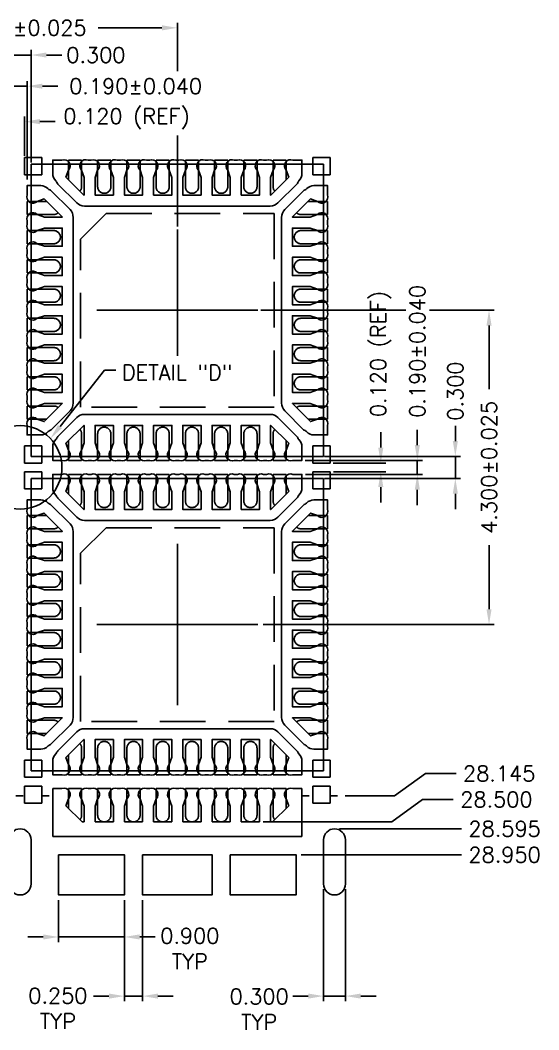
# Model space of a CAD drawing. Extents: x 720.3 to 735, y -12.4 to 10.2.
# Drawn here: x 727.9 to 734.99, y -4.09 to 9.73 of the extents above; entities that cross this region are included whole.
import ezdxf

# ---------------------------------------------------------------- set-up
doc = ezdxf.new("R2010")
doc.units = 0
doc.header["$LTSCALE"] = 5
doc.header["$MEASUREMENT"] = 0
doc.linetypes.add('CENTER', pattern=[2, 1.25, -0.25, 0.25, -0.25])
doc.linetypes.add('HIDDEN', pattern=[0.375, 0.25, -0.125])
for name, color, linetype in [('1', 7, 'CONTINUOUS'), ('1D', 4, 'CONTINUOUS'), ('2D', 4, 'CONTINUOUS')]:
    doc.layers.add(name, color=color, linetype=linetype)
doc.styles.add('SIMPLEX', font='SIMPLEX')
doc.styles.get("Standard").update_dxf_attribs({"font": 'romans.shx', "bigfont": 'bigfont.shx'})

msp = doc.modelspace()

# ---------------------------------------------------------------- linework, layer by layer
at = {"layer": '1'}
for p, q in [((727.959, 7.614), (727.959, 7.849)), ((728.194, 7.849), (727.959, 7.849)), ((728.194, 7.614), (728.194, 7.849)), ((728.559, 7.795), (728.559, 7.676)), ((728.739, 7.676), (728.739, 7.795)), ((728.959, 7.676), (728.959, 7.795)), ((729.139, 7.795), (729.139, 7.676)), ((729.359, 7.676), (729.359, 7.795)), ((729.539, 7.795), (729.539, 7.676)), ((729.759, 7.676), (729.759, 7.795)), ((729.939, 7.795), (729.939, 7.676)), ((730.159, 7.676), (730.159, 7.795)), ((730.339, 7.795), (730.339, 7.676)), ((730.559, 7.676), (730.559, 7.795)), ((730.739, 7.795), (730.739, 7.676)), ((730.959, 7.676), (730.959, 7.795)), ((731.139, 7.795), (731.139, 7.676)), ((731.359, 7.676), (731.359, 7.795)), ((731.539, 7.795), (731.539, 7.676)), ((731.904, 7.849), (732.139, 7.849)), ((731.904, 7.614), (731.904, 7.849)), ((732.139, 7.614), (732.139, 7.849)), ((728.194, 7.614), (727.959, 7.614)), ((731.904, 7.614), (732.139, 7.614)), ((728.014, 7.249), (728.133, 7.249)), ((732.085, 7.249), (731.965, 7.249)), ((728.133, 7.069), (728.014, 7.069)), ((731.965, 7.069), (732.085, 7.069)), ((728.014, 6.849), (728.133, 6.849)), ((731.965, 6.849), (732.085, 6.849)), ((728.133, 6.669), (728.014, 6.669)), ((732.085, 6.669), (731.965, 6.669)), ((728.014, 6.449), (728.133, 6.449)), ((731.965, 6.449), (732.085, 6.449)), ((728.133, 6.269), (728.014, 6.269)), ((732.085, 6.269), (731.965, 6.269)), ((728.014, 6.049), (728.133, 6.049)), ((731.965, 6.049), (732.085, 6.049)), ((728.133, 5.869), (728.014, 5.869)), ((732.085, 5.869), (731.965, 5.869)), ((728.014, 5.649), (728.133, 5.649)), ((731.965, 5.649), (732.085, 5.649)), ((728.133, 5.469), (728.014, 5.469)), ((732.085, 5.469), (731.965, 5.469)), ((728.014, 5.249), (728.133, 5.249)), ((731.965, 5.249), (732.085, 5.249)), ((728.133, 5.069), (728.014, 5.069)), ((732.085, 5.069), (731.965, 5.069)), ((728.014, 4.849), (728.133, 4.849)), ((731.965, 4.849), (732.085, 4.849)), ((728.133, 4.669), (728.014, 4.669)), ((732.085, 4.669), (731.965, 4.669)), ((728.133, 4.449), (728.014, 4.449)), ((731.965, 4.449), (732.085, 4.449)), ((728.014, 4.269), (728.133, 4.269)), ((732.085, 4.269), (731.965, 4.269)), ((727.959, 3.904), (727.959, 3.669)), ((728.194, 3.904), (727.959, 3.904)), ((728.194, 3.904), (728.194, 3.669)), ((731.904, 3.904), (732.139, 3.904)), ((731.904, 3.904), (731.904, 3.669)), ((732.139, 3.904), (732.139, 3.669)), ((728.559, 3.724), (728.559, 3.843)), ((728.739, 3.843), (728.739, 3.724)), ((728.959, 3.724), (728.959, 3.843)), ((729.139, 3.843), (729.139, 3.724)), ((729.359, 3.724), (729.359, 3.843)), ((729.539, 3.843), (729.539, 3.724)), ((729.759, 3.724), (729.759, 3.843)), ((729.939, 3.843), (729.939, 3.724)), ((730.159, 3.724), (730.159, 3.843)), ((730.339, 3.843), (730.339, 3.724)), ((730.559, 3.724), (730.559, 3.843)), ((730.739, 3.843), (730.739, 3.724)), ((730.959, 3.724), (730.959, 3.843)), ((731.139, 3.843), (731.139, 3.724)), ((731.359, 3.843), (731.359, 3.724)), ((731.539, 3.724), (731.539, 3.843)), ((728.194, 3.669), (727.959, 3.669)), ((731.904, 3.669), (732.139, 3.669)), ((727.959, 3.314), (727.959, 3.549)), ((728.194, 3.549), (727.959, 3.549)), ((728.194, 3.314), (728.194, 3.549)), ((728.559, 3.495), (728.559, 3.376)), ((728.739, 3.376), (728.739, 3.495)), ((728.959, 3.376), (728.959, 3.495)), ((729.139, 3.495), (729.139, 3.376)), ((729.359, 3.376), (729.359, 3.495)), ((729.539, 3.495), (729.539, 3.376)), ((729.759, 3.376), (729.759, 3.495)), ((729.939, 3.495), (729.939, 3.376)), ((730.159, 3.376), (730.159, 3.495)), ((730.339, 3.495), (730.339, 3.376)), ((730.559, 3.376), (730.559, 3.495)), ((730.739, 3.495), (730.739, 3.376)), ((730.959, 3.376), (730.959, 3.495)), ((731.139, 3.495), (731.139, 3.376)), ((731.359, 3.376), (731.359, 3.495)), ((731.539, 3.495), (731.539, 3.376)), ((731.904, 3.549), (732.139, 3.549)), ((731.904, 3.314), (731.904, 3.549)), ((732.139, 3.314), (732.139, 3.549)), ((728.194, 3.314), (727.959, 3.314)), ((731.904, 3.314), (732.139, 3.314)), ((728.014, 2.949), (728.133, 2.949)), ((732.085, 2.949), (731.965, 2.949)), ((728.133, 2.769), (728.014, 2.769)), ((731.965, 2.769), (732.085, 2.769)), ((728.014, 2.549), (728.133, 2.549)), ((731.965, 2.549), (732.085, 2.549)), ((728.133, 2.369), (728.014, 2.369)), ((732.085, 2.369), (731.965, 2.369)), ((728.014, 2.149), (728.133, 2.149)), ((731.965, 2.149), (732.085, 2.149)), ((728.133, 1.969), (728.014, 1.969)), ((732.085, 1.969), (731.965, 1.969)), ((728.014, 1.749), (728.133, 1.749)), ((731.965, 1.749), (732.085, 1.749)), ((728.133, 1.569), (728.014, 1.569)), ((732.085, 1.569), (731.965, 1.569)), ((728.014, 1.349), (728.133, 1.349)), ((731.965, 1.349), (732.085, 1.349)), ((728.133, 1.169), (728.014, 1.169)), ((732.085, 1.169), (731.965, 1.169)), ((728.014, 0.949), (728.133, 0.949)), ((731.965, 0.949), (732.085, 0.949)), ((728.133, 0.769), (728.014, 0.769)), ((732.085, 0.769), (731.965, 0.769)), ((728.014, 0.549), (728.133, 0.549)), ((731.965, 0.549), (732.085, 0.549)), ((728.133, 0.369), (728.014, 0.369)), ((732.085, 0.369), (731.965, 0.369)), ((728.133, 0.149), (728.014, 0.149)), ((731.965, 0.149), (732.085, 0.149)), ((728.014, -0.031), (728.133, -0.031)), ((732.085, -0.031), (731.965, -0.031)), ((727.959, -0.396), (727.959, -0.631)), ((728.194, -0.396), (727.959, -0.396)), ((728.194, -0.396), (728.194, -0.631)), ((731.904, -0.396), (732.139, -0.396)), ((731.904, -0.396), (731.904, -0.631)), ((732.139, -0.396), (732.139, -0.631)), ((728.559, -0.576), (728.559, -0.457)), ((728.739, -0.457), (728.739, -0.576)), ((728.959, -0.576), (728.959, -0.457)), ((729.139, -0.457), (729.139, -0.576)), ((729.359, -0.576), (729.359, -0.457)), ((729.539, -0.457), (729.539, -0.576)), ((729.759, -0.576), (729.759, -0.457)), ((729.939, -0.457), (729.939, -0.576)), ((730.159, -0.576), (730.159, -0.457)), ((730.339, -0.457), (730.339, -0.576)), ((730.559, -0.576), (730.559, -0.457)), ((730.739, -0.457), (730.739, -0.576)), ((730.959, -0.576), (730.959, -0.457)), ((731.139, -0.457), (731.139, -0.576)), ((731.359, -0.457), (731.359, -0.576)), ((731.539, -0.576), (731.539, -0.457)), ((728.194, -0.631), (727.959, -0.631)), ((731.904, -0.631), (732.139, -0.631)), ((727.959, -0.986), (727.959, -0.751)), ((728.194, -0.751), (727.959, -0.751)), ((728.194, -0.986), (728.194, -0.751)), ((728.471, -0.786), (728.344, -0.786)), ((728.559, -0.805), (728.559, -0.924)), ((728.739, -0.924), (728.739, -0.805)), ((728.871, -0.786), (728.828, -0.786)), ((728.959, -0.924), (728.959, -0.805)), ((729.139, -0.805), (729.139, -0.924)), ((729.271, -0.786), (729.228, -0.786)), ((729.359, -0.924), (729.359, -0.805)), ((729.539, -0.805), (729.539, -0.924)), ((729.671, -0.786), (729.628, -0.786)), ((729.759, -0.924), (729.759, -0.805)), ((729.939, -0.805), (729.939, -0.924)), ((730.071, -0.786), (730.028, -0.786)), ((730.159, -0.924), (730.159, -0.805)), ((730.339, -0.805), (730.339, -0.924)), ((730.471, -0.786), (730.428, -0.786)), ((730.559, -0.924), (730.559, -0.805)), ((730.739, -0.805), (730.739, -0.924)), ((730.871, -0.786), (730.828, -0.786)), ((730.959, -0.924), (730.959, -0.805)), ((731.139, -0.805), (731.139, -0.924)), ((731.271, -0.786), (731.228, -0.786)), ((731.359, -0.924), (731.359, -0.805)), ((731.539, -0.805), (731.539, -0.924)), ((731.754, -0.786), (731.628, -0.786)), ((731.904, -0.751), (732.139, -0.751)), ((731.904, -0.986), (731.904, -0.751)), ((732.139, -0.986), (732.139, -0.751)), ((728.526, -1.02), (728.559, -0.924)), ((728.739, -0.924), (728.774, -1.026)), ((728.924, -1.026), (728.959, -0.924)), ((729.139, -0.924), (729.174, -1.026)), ((729.324, -1.026), (729.359, -0.924)), ((729.539, -0.924), (729.574, -1.026)), ((729.724, -1.026), (729.759, -0.924)), ((729.939, -0.924), (729.974, -1.026)), ((730.124, -1.026), (730.159, -0.924)), ((730.339, -0.924), (730.374, -1.026)), ((730.524, -1.026), (730.559, -0.924)), ((730.739, -0.924), (730.774, -1.026)), ((730.924, -1.026), (730.959, -0.924)), ((731.139, -0.924), (731.174, -1.026)), ((731.324, -1.026), (731.359, -0.924)), ((731.539, -0.924), (731.573, -1.02)), ((728.194, -0.986), (727.959, -0.986)), ((728.747, -1.241), (728.526, -1.02)), ((728.774, -1.026), (728.774, -1.241)), ((728.924, -1.241), (728.924, -1.026)), ((729.174, -1.026), (729.174, -1.241)), ((729.324, -1.241), (729.324, -1.026)), ((729.574, -1.026), (729.574, -1.241)), ((729.724, -1.241), (729.724, -1.026)), ((729.974, -1.026), (729.974, -1.241)), ((730.124, -1.241), (730.124, -1.026)), ((730.374, -1.026), (730.374, -1.241)), ((730.524, -1.241), (730.524, -1.026)), ((730.774, -1.026), (730.774, -1.241)), ((730.924, -1.241), (730.924, -1.026)), ((731.174, -1.026), (731.174, -1.241)), ((731.324, -1.026), (731.324, -1.241)), ((731.352, -1.241), (731.573, -1.02)), ((731.904, -0.986), (732.139, -0.986))]:
    msp.add_line(p, q, dxfattribs=at)
at = {"layer": '1', "color": 7}
for p, q in [((728.344, -0.786), (728.344, -1.441)), ((731.754, -0.786), (731.754, -1.441)), ((728.774, -1.241), (728.747, -1.241)), ((729.174, -1.241), (728.924, -1.241)), ((729.574, -1.241), (729.324, -1.241)), ((729.974, -1.241), (729.724, -1.241)), ((730.374, -1.241), (730.124, -1.241)), ((730.774, -1.241), (730.524, -1.241)), ((731.174, -1.241), (730.924, -1.241)), ((731.324, -1.241), (731.352, -1.241)), ((731.754, -1.441), (728.344, -1.441))]:
    msp.add_line(p, q, dxfattribs=at)
at = {"layer": '1'}
for points in [[(731.271, 7.814), (731.228, 7.814, 0.807932), (731.139, 7.676), (731.174, 7.574), (731.174, 7.334), (730.924, 7.334), (730.924, 7.574), (730.959, 7.676, 0.807932), (730.871, 7.814), (730.828, 7.814, 0.807932), (730.739, 7.676), (730.774, 7.574), (730.774, 7.334), (730.524, 7.334), (730.524, 7.574), (730.559, 7.676, 0.807932), (730.471, 7.814), (730.428, 7.814, 0.807932), (730.339, 7.676), (730.374, 7.574), (730.374, 7.334), (730.124, 7.334), (730.124, 7.574), (730.159, 7.676, 0.807932), (730.071, 7.814), (730.028, 7.814, 0.807932), (729.939, 7.676), (729.974, 7.574), (729.974, 7.334), (729.724, 7.334), (729.724, 7.574), (729.759, 7.676, 0.807932), (729.671, 7.814), (729.628, 7.814, 0.807932), (729.539, 7.676), (729.574, 7.574), (729.574, 7.334), (729.324, 7.334), (729.324, 7.574), (729.359, 7.676, 0.807932), (729.271, 7.814), (729.228, 7.814, 0.807932), (729.139, 7.676), (729.174, 7.574), (729.174, 7.334), (728.924, 7.334), (728.924, 7.574), (728.959, 7.676, 0.807932), (728.871, 7.814), (728.828, 7.814, 0.807932), (728.739, 7.676), (728.774, 7.574), (728.774, 7.334), (728.772, 7.334), (728.526, 7.58), (728.559, 7.676, 0.807932), (728.471, 7.814), (728.344, 7.814), (728.344, 7.629, 0.198912), (728.385, 7.53), (728.388, 7.527, -0.103148), (728.402, 7.506, 0.103148), (728.415, 7.486), (728.672, 7.228, 0.198912), (728.778, 7.184), (731.32, 7.184, 0.198912), (731.426, 7.228), (731.684, 7.486, 0.103148), (731.697, 7.506, -0.103148), (731.711, 7.527), (731.713, 7.53, 0.198912), (731.754, 7.629), (731.754, 7.814), (731.628, 7.814, 0.807932), (731.539, 7.676), (731.573, 7.58), (731.327, 7.334), (731.324, 7.334), (731.324, 7.574), (731.359, 7.676, 0.807932)], [(727.994, 6.981), (727.994, 6.938, 0.807932), (728.133, 6.849), (728.234, 6.884), (728.474, 6.884), (728.474, 6.634), (728.234, 6.634), (728.133, 6.669, 0.807932), (727.994, 6.581), (727.994, 6.538, 0.807932), (728.133, 6.449), (728.234, 6.484), (728.474, 6.484), (728.474, 6.234), (728.234, 6.234), (728.133, 6.269, 0.807932), (727.994, 6.181), (727.994, 6.138, 0.807932), (728.133, 6.049), (728.234, 6.084), (728.474, 6.084), (728.474, 5.834), (728.234, 5.834), (728.133, 5.869, 0.807932), (727.994, 5.781), (727.994, 5.738, 0.807932), (728.133, 5.649), (728.234, 5.684), (728.474, 5.684), (728.474, 5.434), (728.234, 5.434), (728.133, 5.469, 0.807932), (727.994, 5.381), (727.994, 5.338, 0.807932), (728.133, 5.249), (728.234, 5.284), (728.474, 5.284), (728.474, 5.034), (728.234, 5.034), (728.133, 5.069, 0.807932), (727.994, 4.981), (727.994, 4.938, 0.807932), (728.133, 4.849), (728.234, 4.884), (728.474, 4.884), (728.474, 4.634), (728.234, 4.634), (728.133, 4.669, 0.807932), (727.994, 4.581), (727.994, 4.538, 0.807932), (728.133, 4.449), (728.234, 4.484), (728.474, 4.484), (728.474, 4.482), (728.229, 4.236), (728.133, 4.269, 0.807932), (727.994, 4.181), (727.994, 4.054), (728.18, 4.054, 0.198912), (728.279, 4.095), (728.282, 4.098, -0.103148), (728.303, 4.112, 0.103148), (728.323, 4.125), (728.581, 4.382, 0.198912), (728.624, 4.489), (728.624, 7.03, 0.198912), (728.581, 7.137), (728.323, 7.394, 0.103148), (728.303, 7.407, -0.103148), (728.282, 7.421), (728.279, 7.423, 0.198912), (728.18, 7.464), (727.994, 7.464), (727.994, 7.338, 0.807932), (728.133, 7.249), (728.229, 7.283), (728.474, 7.037), (728.474, 7.034), (728.234, 7.034), (728.133, 7.069, 0.807932)], [(732.104, 4.538), (732.104, 4.581, 0.807932), (731.965, 4.669), (731.864, 4.634), (731.624, 4.634), (731.624, 4.884), (731.864, 4.884), (731.965, 4.849, 0.807932), (732.104, 4.938), (732.104, 4.981, 0.807932), (731.965, 5.069), (731.864, 5.034), (731.624, 5.034), (731.624, 5.284), (731.864, 5.284), (731.965, 5.249, 0.807932), (732.104, 5.338), (732.104, 5.381, 0.807932), (731.965, 5.469), (731.864, 5.434), (731.624, 5.434), (731.624, 5.684), (731.864, 5.684), (731.965, 5.649, 0.807932), (732.104, 5.738), (732.104, 5.781, 0.807932), (731.965, 5.869), (731.864, 5.834), (731.624, 5.834), (731.624, 6.084), (731.864, 6.084), (731.965, 6.049, 0.807932), (732.104, 6.138), (732.104, 6.181, 0.807932), (731.965, 6.269), (731.864, 6.234), (731.624, 6.234), (731.624, 6.484), (731.864, 6.484), (731.965, 6.449, 0.807932), (732.104, 6.538), (732.104, 6.581, 0.807932), (731.965, 6.669), (731.864, 6.634), (731.624, 6.634), (731.624, 6.884), (731.864, 6.884), (731.965, 6.849, 0.807932), (732.104, 6.938), (732.104, 6.981, 0.807932), (731.965, 7.069), (731.864, 7.034), (731.624, 7.034), (731.624, 7.037), (731.87, 7.283), (731.965, 7.249, 0.807932), (732.104, 7.338), (732.104, 7.464), (731.918, 7.464, 0.198912), (731.819, 7.423), (731.817, 7.421, -0.103148), (731.796, 7.407, 0.103148), (731.776, 7.394), (731.518, 7.137, 0.198912), (731.474, 7.03), (731.474, 4.489, 0.198912), (731.518, 4.382), (731.776, 4.125, 0.103148), (731.796, 4.112, -0.103148), (731.817, 4.098), (731.819, 4.095, 0.198912), (731.918, 4.054), (732.104, 4.054), (732.104, 4.181, 0.807932), (731.965, 4.269), (731.87, 4.236), (731.624, 4.482), (731.624, 4.484), (731.864, 4.484), (731.965, 4.449, 0.807932)], [(728.828, 3.704), (728.871, 3.704, 0.807932), (728.959, 3.843), (728.924, 3.944), (728.924, 4.184), (729.174, 4.184), (729.174, 3.944), (729.139, 3.843, 0.807932), (729.228, 3.704), (729.271, 3.704, 0.807932), (729.359, 3.843), (729.324, 3.944), (729.324, 4.184), (729.574, 4.184), (729.574, 3.944), (729.539, 3.843, 0.807932), (729.628, 3.704), (729.671, 3.704, 0.807932), (729.759, 3.843), (729.724, 3.944), (729.724, 4.184), (729.974, 4.184), (729.974, 3.944), (729.939, 3.843, 0.807932), (730.028, 3.704), (730.071, 3.704, 0.807932), (730.159, 3.843), (730.124, 3.944), (730.124, 4.184), (730.374, 4.184), (730.374, 3.944), (730.339, 3.843, 0.807932), (730.428, 3.704), (730.471, 3.704, 0.807932), (730.559, 3.843), (730.524, 3.944), (730.524, 4.184), (730.774, 4.184), (730.774, 3.944), (730.739, 3.843, 0.807932), (730.828, 3.704), (730.871, 3.704, 0.807932), (730.959, 3.843), (730.924, 3.944), (730.924, 4.184), (731.174, 4.184), (731.174, 3.944), (731.139, 3.843, 0.807932), (731.228, 3.704), (731.271, 3.704, 0.807932), (731.359, 3.843), (731.324, 3.944), (731.324, 4.184), (731.327, 4.184), (731.573, 3.939), (731.539, 3.843, 0.807932), (731.628, 3.704), (731.754, 3.704), (731.754, 3.89, 0.198912), (731.713, 3.989), (731.711, 3.992, -0.103148), (731.697, 4.013, 0.103148), (731.684, 4.033), (731.426, 4.291, 0.198912), (731.32, 4.334), (728.778, 4.334, 0.198912), (728.672, 4.291), (728.415, 4.033, 0.103148), (728.402, 4.013, -0.103148), (728.388, 3.992), (728.385, 3.989, 0.198912), (728.344, 3.89), (728.344, 3.704), (728.471, 3.704, 0.807932), (728.559, 3.843), (728.526, 3.939), (728.772, 4.184), (728.774, 4.184), (728.774, 3.944), (728.739, 3.843, 0.807932)], [(731.271, 3.514), (731.228, 3.514, 0.807932), (731.139, 3.376), (731.174, 3.274), (731.174, 3.034), (730.924, 3.034), (730.924, 3.274), (730.959, 3.376, 0.807932), (730.871, 3.514), (730.828, 3.514, 0.807932), (730.739, 3.376), (730.774, 3.274), (730.774, 3.034), (730.524, 3.034), (730.524, 3.274), (730.559, 3.376, 0.807932), (730.471, 3.514), (730.428, 3.514, 0.807932), (730.339, 3.376), (730.374, 3.274), (730.374, 3.034), (730.124, 3.034), (730.124, 3.274), (730.159, 3.376, 0.807932), (730.071, 3.514), (730.028, 3.514, 0.807932), (729.939, 3.376), (729.974, 3.274), (729.974, 3.034), (729.724, 3.034), (729.724, 3.274), (729.759, 3.376, 0.807932), (729.671, 3.514), (729.628, 3.514, 0.807932), (729.539, 3.376), (729.574, 3.274), (729.574, 3.034), (729.324, 3.034), (729.324, 3.274), (729.359, 3.376, 0.807932), (729.271, 3.514), (729.228, 3.514, 0.807932), (729.139, 3.376), (729.174, 3.274), (729.174, 3.034), (728.924, 3.034), (728.924, 3.274), (728.959, 3.376, 0.807932), (728.871, 3.514), (728.828, 3.514, 0.807932), (728.739, 3.376), (728.774, 3.274), (728.774, 3.034), (728.772, 3.034), (728.526, 3.28), (728.559, 3.376, 0.807932), (728.471, 3.514), (728.344, 3.514), (728.344, 3.329, 0.198912), (728.385, 3.23), (728.388, 3.227, -0.103148), (728.402, 3.206, 0.103148), (728.415, 3.186), (728.672, 2.928, 0.198912), (728.778, 2.884), (731.32, 2.884, 0.198912), (731.426, 2.928), (731.684, 3.186, 0.103148), (731.697, 3.206, -0.103148), (731.711, 3.227), (731.713, 3.23, 0.198912), (731.754, 3.329), (731.754, 3.514), (731.628, 3.514, 0.807932), (731.539, 3.376), (731.573, 3.28), (731.327, 3.034), (731.324, 3.034), (731.324, 3.274), (731.359, 3.376, 0.807932)], [(727.994, 2.681), (727.994, 2.638, 0.807932), (728.133, 2.549), (728.234, 2.584), (728.474, 2.584), (728.474, 2.334), (728.234, 2.334), (728.133, 2.369, 0.807932), (727.994, 2.281), (727.994, 2.238, 0.807932), (728.133, 2.149), (728.234, 2.184), (728.474, 2.184), (728.474, 1.934), (728.234, 1.934), (728.133, 1.969, 0.807932), (727.994, 1.881), (727.994, 1.838, 0.807932), (728.133, 1.749), (728.234, 1.784), (728.474, 1.784), (728.474, 1.534), (728.234, 1.534), (728.133, 1.569, 0.807932), (727.994, 1.481), (727.994, 1.438, 0.807932), (728.133, 1.349), (728.234, 1.384), (728.474, 1.384), (728.474, 1.134), (728.234, 1.134), (728.133, 1.169, 0.807932), (727.994, 1.081), (727.994, 1.038, 0.807932), (728.133, 0.949), (728.234, 0.984), (728.474, 0.984), (728.474, 0.734), (728.234, 0.734), (728.133, 0.769, 0.807932), (727.994, 0.681), (727.994, 0.638, 0.807932), (728.133, 0.549), (728.234, 0.584), (728.474, 0.584), (728.474, 0.334), (728.234, 0.334), (728.133, 0.369, 0.807932), (727.994, 0.281), (727.994, 0.238, 0.807932), (728.133, 0.149), (728.234, 0.184), (728.474, 0.184), (728.474, 0.182), (728.229, -0.064), (728.133, -0.031, 0.807932), (727.994, -0.119), (727.994, -0.246), (728.18, -0.246, 0.198912), (728.279, -0.205), (728.282, -0.202, -0.103148), (728.303, -0.188, 0.103148), (728.323, -0.175), (728.581, 0.082, 0.198912), (728.624, 0.189), (728.624, 2.73, 0.198912), (728.581, 2.837), (728.323, 3.094, 0.103148), (728.303, 3.107, -0.103148), (728.282, 3.121), (728.279, 3.123, 0.198912), (728.18, 3.164), (727.994, 3.164), (727.994, 3.038, 0.807932), (728.133, 2.949), (728.229, 2.983), (728.474, 2.737), (728.474, 2.734), (728.234, 2.734), (728.133, 2.769, 0.807932)], [(732.104, 0.238), (732.104, 0.281, 0.807932), (731.965, 0.369), (731.864, 0.334), (731.624, 0.334), (731.624, 0.584), (731.864, 0.584), (731.965, 0.549, 0.807932), (732.104, 0.638), (732.104, 0.681, 0.807932), (731.965, 0.769), (731.864, 0.734), (731.624, 0.734), (731.624, 0.984), (731.864, 0.984), (731.965, 0.949, 0.807932), (732.104, 1.038), (732.104, 1.081, 0.807932), (731.965, 1.169), (731.864, 1.134), (731.624, 1.134), (731.624, 1.384), (731.864, 1.384), (731.965, 1.349, 0.807932), (732.104, 1.438), (732.104, 1.481, 0.807932), (731.965, 1.569), (731.864, 1.534), (731.624, 1.534), (731.624, 1.784), (731.864, 1.784), (731.965, 1.749, 0.807932), (732.104, 1.838), (732.104, 1.881, 0.807932), (731.965, 1.969), (731.864, 1.934), (731.624, 1.934), (731.624, 2.184), (731.864, 2.184), (731.965, 2.149, 0.807932), (732.104, 2.238), (732.104, 2.281, 0.807932), (731.965, 2.369), (731.864, 2.334), (731.624, 2.334), (731.624, 2.584), (731.864, 2.584), (731.965, 2.549, 0.807932), (732.104, 2.638), (732.104, 2.681, 0.807932), (731.965, 2.769), (731.864, 2.734), (731.624, 2.734), (731.624, 2.737), (731.87, 2.983), (731.965, 2.949, 0.807932), (732.104, 3.038), (732.104, 3.164), (731.918, 3.164, 0.198912), (731.819, 3.123), (731.817, 3.121, -0.103148), (731.796, 3.107, 0.103148), (731.776, 3.094), (731.518, 2.837, 0.198912), (731.474, 2.73), (731.474, 0.189, 0.198912), (731.518, 0.082), (731.776, -0.175, 0.103148), (731.796, -0.188, -0.103148), (731.817, -0.202), (731.819, -0.205, 0.198912), (731.918, -0.246), (732.104, -0.246), (732.104, -0.119, 0.807932), (731.965, -0.031), (731.87, -0.064), (731.624, 0.182), (731.624, 0.184), (731.864, 0.184), (731.965, 0.149, 0.807932)], [(728.828, -0.596), (728.871, -0.596, 0.807932), (728.959, -0.457), (728.924, -0.356), (728.924, -0.116), (729.174, -0.116), (729.174, -0.356), (729.139, -0.457, 0.807932), (729.228, -0.596), (729.271, -0.596, 0.807932), (729.359, -0.457), (729.324, -0.356), (729.324, -0.116), (729.574, -0.116), (729.574, -0.356), (729.539, -0.457, 0.807932), (729.628, -0.596), (729.671, -0.596, 0.807932), (729.759, -0.457), (729.724, -0.356), (729.724, -0.116), (729.974, -0.116), (729.974, -0.356), (729.939, -0.457, 0.807932), (730.028, -0.596), (730.071, -0.596, 0.807932), (730.159, -0.457), (730.124, -0.356), (730.124, -0.116), (730.374, -0.116), (730.374, -0.356), (730.339, -0.457, 0.807932), (730.428, -0.596), (730.471, -0.596, 0.807932), (730.559, -0.457), (730.524, -0.356), (730.524, -0.116), (730.774, -0.116), (730.774, -0.356), (730.739, -0.457, 0.807932), (730.828, -0.596), (730.871, -0.596, 0.807932), (730.959, -0.457), (730.924, -0.356), (730.924, -0.116), (731.174, -0.116), (731.174, -0.356), (731.139, -0.457, 0.807932), (731.228, -0.596), (731.271, -0.596, 0.807932), (731.359, -0.457), (731.324, -0.356), (731.324, -0.116), (731.327, -0.116), (731.573, -0.361), (731.539, -0.457, 0.807932), (731.628, -0.596), (731.754, -0.596), (731.754, -0.41, 0.198912), (731.713, -0.311), (731.711, -0.308, -0.103148), (731.697, -0.287, 0.103148), (731.684, -0.267), (731.426, -0.009, 0.198912), (731.32, 0.034), (728.778, 0.034, 0.198912), (728.672, -0.009), (728.415, -0.267, 0.103148), (728.402, -0.287, -0.103148), (728.388, -0.308), (728.385, -0.311, 0.198912), (728.344, -0.41), (728.344, -0.596), (728.471, -0.596, 0.807932), (728.559, -0.457), (728.526, -0.361), (728.772, -0.116), (728.774, -0.116), (728.774, -0.356), (728.739, -0.457, 0.807932)]]:
    msp.add_lwpolyline(points, format="xyb", close=True, dxfattribs=at)
at = {"layer": '1', "ltscale": 10}
for points in [[(728.049, -1.486), (728.049, -2.091, -1), (727.749, -2.091), (727.749, -1.486, -1)], [(732.349, -1.486), (732.349, -2.091, -1), (732.049, -2.091), (732.049, -1.486, -1)]]:
    msp.add_lwpolyline(points, format="xyb", close=True, dxfattribs=at)
for points in [[(728.424, -1.691), (728.424, -2.241), (729.324, -2.241), (729.324, -1.691)], [(729.574, -1.691), (729.574, -2.241), (730.524, -2.241), (730.524, -1.691)], [(730.774, -1.691), (730.774, -2.241), (731.674, -2.241), (731.674, -1.691)]]:
    msp.add_lwpolyline(points, close=True, dxfattribs=at)
at = {"layer": '1'}
for centre, start, end in [((728.5, -0.865), 314.7159, 110.4592), ((728.799, -0.865), 69.5408, 225.2841), ((728.9, -0.865), 314.7159, 110.4592), ((729.199, -0.865), 69.5408, 225.2841), ((729.3, -0.865), 314.7159, 110.4592), ((729.599, -0.865), 69.5408, 225.2841), ((729.7, -0.865), 314.7159, 110.4592), ((729.999, -0.865), 69.5408, 225.2841), ((730.1, -0.865), 314.7159, 110.4592), ((730.399, -0.865), 69.5408, 225.2841), ((730.5, -0.865), 314.7159, 110.4592), ((730.799, -0.865), 69.5408, 225.2841), ((730.9, -0.865), 314.7159, 110.4592), ((731.199, -0.865), 69.5408, 225.2841), ((731.3, -0.865), 314.7159, 110.4592), ((731.599, -0.865), 69.5408, 225.2841)]:
    msp.add_arc(centre, 0.0843, start, end, dxfattribs=at)
at = {"layer": '1D', "color": 2, "linetype": 'CENTER', "ltscale": 0.8}
for p, q in [((728.049, 3.759), (728.049, 7.759)), ((728.049, 7.759), (732.049, 7.759)), ((732.049, 7.759), (732.049, 3.759)), ((732.049, 3.759), (728.049, 3.759)), ((728.049, -0.541), (728.049, 3.459)), ((728.049, 3.459), (732.049, 3.459)), ((732.049, 3.459), (732.049, -0.541)), ((732.049, -0.541), (728.049, -0.541))]:
    msp.add_line(p, q, dxfattribs=at)
at = {"layer": '1D', "linetype": 'CENTER'}
for p, q in [((730.049, 5.135), (730.049, 6.862)), ((731.152, 5.759), (728.947, 5.759)), ((730.049, 0.357), (730.049, 2.562)), ((731.152, 1.459), (728.947, 1.459))]:
    msp.add_line(p, q, dxfattribs=at)
at = {"layer": '1D', "linetype": 'HIDDEN', "ltscale": 0.08}
for p, q in [((727.839, -0.886), (727.959, -0.886)), ((728.194, -0.886), (728.344, -0.886)), ((731.754, -0.886), (731.904, -0.886)), ((732.139, -0.886), (732.259, -0.886))]:
    msp.add_line(p, q, dxfattribs=at)
at = {"layer": '1D', "linetype": 'HIDDEN', "ltscale": 0.3}
for points in [[(728.559, 7.795), (728.559, 7.814), (728.739, 7.814), (728.739, 7.795)], [(729.139, 7.795), (729.139, 7.814), (728.959, 7.814), (728.959, 7.795)], [(729.539, 7.795), (729.539, 7.814), (729.359, 7.814), (729.359, 7.795)], [(729.939, 7.795), (729.939, 7.814), (729.759, 7.814), (729.759, 7.795)], [(730.339, 7.795), (730.339, 7.814), (730.159, 7.814), (730.159, 7.795)], [(730.739, 7.795), (730.739, 7.814), (730.559, 7.814), (730.559, 7.795)], [(731.139, 7.795), (731.139, 7.814), (730.959, 7.814), (730.959, 7.795)], [(731.539, 7.795), (731.539, 7.814), (731.359, 7.814), (731.359, 7.795)], [(728.559, 7.547), (728.559, 7.676)], [(731.539, 7.547), (731.539, 7.676)], [(728.014, 7.249), (727.994, 7.249), (727.994, 7.069), (728.014, 7.069)], [(728.262, 7.249), (728.133, 7.249)], [(731.837, 7.249), (731.965, 7.249)], [(732.085, 7.249), (732.104, 7.249), (732.104, 7.069), (732.085, 7.069)], [(728.014, 6.849), (727.994, 6.849), (727.994, 6.669), (728.014, 6.669)], [(732.085, 6.669), (732.104, 6.669), (732.104, 6.849), (732.085, 6.849)], [(728.014, 6.449), (727.994, 6.449), (727.994, 6.269), (728.014, 6.269)], [(732.085, 6.269), (732.104, 6.269), (732.104, 6.449), (732.085, 6.449)], [(728.014, 6.049), (727.994, 6.049), (727.994, 5.869), (728.014, 5.869)], [(732.085, 5.869), (732.104, 5.869), (732.104, 6.049), (732.085, 6.049)], [(728.014, 5.649), (727.994, 5.649), (727.994, 5.469), (728.014, 5.469)], [(732.085, 5.469), (732.104, 5.469), (732.104, 5.649), (732.085, 5.649)], [(728.014, 5.249), (727.994, 5.249), (727.994, 5.069), (728.014, 5.069)], [(732.085, 5.069), (732.104, 5.069), (732.104, 5.249), (732.085, 5.249)], [(728.014, 4.849), (727.994, 4.849), (727.994, 4.669), (728.014, 4.669)], [(732.085, 4.669), (732.104, 4.669), (732.104, 4.849), (732.085, 4.849)], [(728.014, 4.269), (727.994, 4.269), (727.994, 4.449), (728.014, 4.449)], [(732.085, 4.269), (732.104, 4.269), (732.104, 4.449), (732.085, 4.449)], [(728.262, 4.269), (728.133, 4.269)], [(731.837, 4.269), (731.965, 4.269)], [(728.559, 3.972), (728.559, 3.843)], [(731.539, 3.972), (731.539, 3.843)], [(728.559, 3.724), (728.559, 3.704), (728.739, 3.704), (728.739, 3.724)], [(728.959, 3.724), (728.959, 3.704), (729.139, 3.704), (729.139, 3.724)], [(729.359, 3.724), (729.359, 3.704), (729.539, 3.704), (729.539, 3.724)], [(729.759, 3.724), (729.759, 3.704), (729.939, 3.704), (729.939, 3.724)], [(730.159, 3.724), (730.159, 3.704), (730.339, 3.704), (730.339, 3.724)], [(730.559, 3.724), (730.559, 3.704), (730.739, 3.704), (730.739, 3.724)], [(730.959, 3.724), (730.959, 3.704), (731.139, 3.704), (731.139, 3.724)], [(731.539, 3.724), (731.539, 3.704), (731.359, 3.704), (731.359, 3.724)], [(728.559, 3.495), (728.559, 3.514), (728.739, 3.514), (728.739, 3.495)], [(729.139, 3.495), (729.139, 3.514), (728.959, 3.514), (728.959, 3.495)], [(729.539, 3.495), (729.539, 3.514), (729.359, 3.514), (729.359, 3.495)], [(729.939, 3.495), (729.939, 3.514), (729.759, 3.514), (729.759, 3.495)], [(730.339, 3.495), (730.339, 3.514), (730.159, 3.514), (730.159, 3.495)], [(730.739, 3.495), (730.739, 3.514), (730.559, 3.514), (730.559, 3.495)], [(731.139, 3.495), (731.139, 3.514), (730.959, 3.514), (730.959, 3.495)], [(731.539, 3.495), (731.539, 3.514), (731.359, 3.514), (731.359, 3.495)], [(728.559, 3.247), (728.559, 3.376)], [(731.539, 3.247), (731.539, 3.376)], [(728.014, 2.949), (727.994, 2.949), (727.994, 2.769), (728.014, 2.769)], [(728.262, 2.949), (728.133, 2.949)], [(731.837, 2.949), (731.965, 2.949)], [(732.085, 2.949), (732.104, 2.949), (732.104, 2.769), (732.085, 2.769)], [(728.014, 2.549), (727.994, 2.549), (727.994, 2.369), (728.014, 2.369)], [(732.085, 2.369), (732.104, 2.369), (732.104, 2.549), (732.085, 2.549)], [(728.014, 2.149), (727.994, 2.149), (727.994, 1.969), (728.014, 1.969)], [(732.085, 1.969), (732.104, 1.969), (732.104, 2.149), (732.085, 2.149)], [(728.014, 1.749), (727.994, 1.749), (727.994, 1.569), (728.014, 1.569)], [(732.085, 1.569), (732.104, 1.569), (732.104, 1.749), (732.085, 1.749)], [(728.014, 1.349), (727.994, 1.349), (727.994, 1.169), (728.014, 1.169)], [(732.085, 1.169), (732.104, 1.169), (732.104, 1.349), (732.085, 1.349)], [(728.014, 0.949), (727.994, 0.949), (727.994, 0.769), (728.014, 0.769)], [(732.085, 0.769), (732.104, 0.769), (732.104, 0.949), (732.085, 0.949)], [(728.014, 0.549), (727.994, 0.549), (727.994, 0.369), (728.014, 0.369)], [(732.085, 0.369), (732.104, 0.369), (732.104, 0.549), (732.085, 0.549)], [(728.014, -0.031), (727.994, -0.031), (727.994, 0.149), (728.014, 0.149)], [(732.085, -0.031), (732.104, -0.031), (732.104, 0.149), (732.085, 0.149)], [(728.262, -0.031), (728.133, -0.031)], [(731.837, -0.031), (731.965, -0.031)], [(728.559, -0.328), (728.559, -0.457)], [(731.539, -0.328), (731.539, -0.457)], [(728.559, -0.576), (728.559, -0.596), (728.739, -0.596), (728.739, -0.576)], [(728.959, -0.576), (728.959, -0.596), (729.139, -0.596), (729.139, -0.576)], [(729.359, -0.576), (729.359, -0.596), (729.539, -0.596), (729.539, -0.576)], [(729.759, -0.576), (729.759, -0.596), (729.939, -0.596), (729.939, -0.576)], [(730.159, -0.576), (730.159, -0.596), (730.339, -0.596), (730.339, -0.576)], [(730.559, -0.576), (730.559, -0.596), (730.739, -0.596), (730.739, -0.576)], [(730.959, -0.576), (730.959, -0.596), (731.139, -0.596), (731.139, -0.576)], [(731.539, -0.576), (731.539, -0.596), (731.359, -0.596), (731.359, -0.576)], [(728.559, -0.805), (728.559, -0.786), (728.739, -0.786), (728.739, -0.805)], [(729.139, -0.805), (729.139, -0.786), (728.959, -0.786), (728.959, -0.805)], [(729.539, -0.805), (729.539, -0.786), (729.359, -0.786), (729.359, -0.805)], [(729.939, -0.805), (729.939, -0.786), (729.759, -0.786), (729.759, -0.805)], [(730.339, -0.805), (730.339, -0.786), (730.159, -0.786), (730.159, -0.805)], [(730.739, -0.805), (730.739, -0.786), (730.559, -0.786), (730.559, -0.805)], [(731.139, -0.805), (731.139, -0.786), (730.959, -0.786), (730.959, -0.805)], [(731.539, -0.805), (731.539, -0.786), (731.359, -0.786), (731.359, -0.805)], [(728.559, -1.053), (728.559, -0.924)], [(731.539, -1.053), (731.539, -0.924)]]:
    msp.add_lwpolyline(points, dxfattribs=at)
for points in [[(728.739, 7.676), (728.739, 7.449, -0.184483), (728.717, 7.389, -0.175674)], [(728.959, 7.676), (728.959, 7.449, 1), (729.139, 7.449), (729.139, 7.676)], [(729.359, 7.676), (729.359, 7.449, 1), (729.539, 7.449), (729.539, 7.676)], [(729.759, 7.676), (729.759, 7.449, 1), (729.939, 7.449), (729.939, 7.676)], [(730.159, 7.676), (730.159, 7.449, 1), (730.339, 7.449), (730.339, 7.676)], [(730.559, 7.676), (730.559, 7.449, 1), (730.739, 7.449), (730.739, 7.676)], [(730.959, 7.676), (730.959, 7.449, 1), (731.139, 7.449), (731.139, 7.676)], [(731.359, 7.676), (731.359, 7.449, 0.184483), (731.382, 7.389, 0.175674)], [(728.133, 7.069), (728.359, 7.069, 0.184483), (728.419, 7.092, 0.175674)], [(731.965, 7.069), (731.739, 7.069, -0.184483), (731.679, 7.092, -0.175674)], [(728.133, 6.669), (728.359, 6.669, 1), (728.359, 6.849), (728.133, 6.849)], [(731.965, 6.849), (731.739, 6.849, 1), (731.739, 6.669), (731.965, 6.669)], [(728.133, 6.269), (728.359, 6.269, 1), (728.359, 6.449), (728.133, 6.449)], [(731.965, 6.449), (731.739, 6.449, 1), (731.739, 6.269), (731.965, 6.269)], [(728.133, 5.869), (728.359, 5.869, 1), (728.359, 6.049), (728.133, 6.049)], [(731.965, 6.049), (731.739, 6.049, 1), (731.739, 5.869), (731.965, 5.869)], [(728.133, 5.469), (728.359, 5.469, 1), (728.359, 5.649), (728.133, 5.649)], [(731.965, 5.649), (731.739, 5.649, 1), (731.739, 5.469), (731.965, 5.469)], [(728.133, 5.069), (728.359, 5.069, 1), (728.359, 5.249), (728.133, 5.249)], [(731.965, 5.249), (731.739, 5.249, 1), (731.739, 5.069), (731.965, 5.069)], [(728.133, 4.669), (728.359, 4.669, 1), (728.359, 4.849), (728.133, 4.849)], [(731.965, 4.849), (731.739, 4.849, 1), (731.739, 4.669), (731.965, 4.669)], [(728.133, 4.449), (728.359, 4.449, -0.184483), (728.419, 4.427, -0.175674)], [(731.965, 4.449), (731.739, 4.449, 0.184483), (731.679, 4.427, 0.175674)], [(729.139, 3.843), (729.139, 4.069, 1), (728.959, 4.069), (728.959, 3.843)], [(729.539, 3.843), (729.539, 4.069, 1), (729.359, 4.069), (729.359, 3.843)], [(729.939, 3.843), (729.939, 4.069, 1), (729.759, 4.069), (729.759, 3.843)], [(730.339, 3.843), (730.339, 4.069, 1), (730.159, 4.069), (730.159, 3.843)], [(730.739, 3.843), (730.739, 4.069, 1), (730.559, 4.069), (730.559, 3.843)], [(731.139, 3.843), (731.139, 4.069, 1), (730.959, 4.069), (730.959, 3.843)], [(728.739, 3.843), (728.739, 4.069, 0.184483), (728.717, 4.129, 0.175674)], [(731.359, 3.843), (731.359, 4.069, -0.184483), (731.382, 4.129, -0.175674)], [(728.739, 3.376), (728.739, 3.149, -0.184483), (728.717, 3.089, -0.175674)], [(728.959, 3.376), (728.959, 3.149, 1), (729.139, 3.149), (729.139, 3.376)], [(729.359, 3.376), (729.359, 3.149, 1), (729.539, 3.149), (729.539, 3.376)], [(729.759, 3.376), (729.759, 3.149, 1), (729.939, 3.149), (729.939, 3.376)], [(730.159, 3.376), (730.159, 3.149, 1), (730.339, 3.149), (730.339, 3.376)], [(730.559, 3.376), (730.559, 3.149, 1), (730.739, 3.149), (730.739, 3.376)], [(730.959, 3.376), (730.959, 3.149, 1), (731.139, 3.149), (731.139, 3.376)], [(731.359, 3.376), (731.359, 3.149, 0.184483), (731.382, 3.089, 0.175674)], [(728.133, 2.769), (728.359, 2.769, 0.184483), (728.419, 2.792, 0.175674)], [(731.965, 2.769), (731.739, 2.769, -0.184483), (731.679, 2.792, -0.175674)], [(728.133, 2.369), (728.359, 2.369, 1), (728.359, 2.549), (728.133, 2.549)], [(731.965, 2.549), (731.739, 2.549, 1), (731.739, 2.369), (731.965, 2.369)], [(728.133, 1.969), (728.359, 1.969, 1), (728.359, 2.149), (728.133, 2.149)], [(731.965, 2.149), (731.739, 2.149, 1), (731.739, 1.969), (731.965, 1.969)], [(728.133, 1.569), (728.359, 1.569, 1), (728.359, 1.749), (728.133, 1.749)], [(731.965, 1.749), (731.739, 1.749, 1), (731.739, 1.569), (731.965, 1.569)], [(728.133, 1.169), (728.359, 1.169, 1), (728.359, 1.349), (728.133, 1.349)], [(731.965, 1.349), (731.739, 1.349, 1), (731.739, 1.169), (731.965, 1.169)], [(728.133, 0.769), (728.359, 0.769, 1), (728.359, 0.949), (728.133, 0.949)], [(731.965, 0.949), (731.739, 0.949, 1), (731.739, 0.769), (731.965, 0.769)], [(728.133, 0.369), (728.359, 0.369, 1), (728.359, 0.549), (728.133, 0.549)], [(731.965, 0.549), (731.739, 0.549, 1), (731.739, 0.369), (731.965, 0.369)], [(728.133, 0.149), (728.359, 0.149, -0.184483), (728.419, 0.127, -0.175674)], [(731.965, 0.149), (731.739, 0.149, 0.184483), (731.679, 0.127, 0.175674)], [(728.739, -0.457), (728.739, -0.231, 0.184483), (728.717, -0.171, 0.175674)], [(729.139, -0.457), (729.139, -0.231, 1), (728.959, -0.231), (728.959, -0.457)], [(729.539, -0.457), (729.539, -0.231, 1), (729.359, -0.231), (729.359, -0.457)], [(729.939, -0.457), (729.939, -0.231, 1), (729.759, -0.231), (729.759, -0.457)], [(730.339, -0.457), (730.339, -0.231, 1), (730.159, -0.231), (730.159, -0.457)], [(730.739, -0.457), (730.739, -0.231, 1), (730.559, -0.231), (730.559, -0.457)], [(731.139, -0.457), (731.139, -0.231, 1), (730.959, -0.231), (730.959, -0.457)], [(731.359, -0.457), (731.359, -0.231, -0.184483), (731.382, -0.171, -0.175674)], [(728.739, -0.924), (728.739, -1.151, -0.184483), (728.717, -1.211, -0.175674)], [(728.959, -0.924), (728.959, -1.151, 1), (729.139, -1.151), (729.139, -0.924)], [(729.359, -0.924), (729.359, -1.151, 1), (729.539, -1.151), (729.539, -0.924)], [(729.759, -0.924), (729.759, -1.151, 1), (729.939, -1.151), (729.939, -0.924)], [(730.159, -0.924), (730.159, -1.151, 1), (730.339, -1.151), (730.339, -0.924)], [(730.559, -0.924), (730.559, -1.151, 1), (730.739, -1.151), (730.739, -0.924)], [(730.959, -0.924), (730.959, -1.151, 1), (731.139, -1.151), (731.139, -0.924)], [(731.359, -0.924), (731.359, -1.151, 0.184483), (731.382, -1.211, 0.175674)]]:
    msp.add_lwpolyline(points, format="xyb", dxfattribs=at)
at = {"layer": '1D', "linetype": 'HIDDEN', "ltscale": 0.5}
for points in [[(731.374, 4.434), (728.724, 4.434), (728.724, 6.734), (729.074, 7.084), (731.374, 7.084)], [(731.374, 0.134), (728.724, 0.134), (728.724, 2.434), (729.074, 2.784), (731.374, 2.784)]]:
    msp.add_lwpolyline(points, close=True, dxfattribs=at)
at = {"layer": '1D', "color": 2, "linetype": 'CENTER', "ltscale": 0.8}
msp.add_circle((727.899, 3.609), 0.571, dxfattribs=at)
at = {"layer": '2D'}
for p, q in [((730.049, 9.029), (730.049, 9.693)), ((729.839, 9.623), (728.964, 9.623)), ((728.049, 7.783), (728.049, 9.321)), ((727.749, 9.251), (728.049, 9.251)), ((728.259, 9.251), (728.469, 9.251)), ((727.994, 7.549), (727.994, 8.895)), ((727.804, 8.825), (727.994, 8.825)), ((728.204, 8.825), (728.414, 8.825)), ((727.959, 7.873), (727.959, 8.41)), ((728.169, 8.34), (728.379, 8.34)), ((730.049, 6.906), (730.049, 8.148)), ((731.191, 5.759), (733.173, 5.759)), ((733.498, 5.759), (734.383, 5.759)), ((734.313, 5.549), (734.313, 4.678)), ((728.444, 4.168), (729.053, 4.941)), ((729.053, 4.941), (729.207, 4.941)), ((733.852, 3.969), (733.852, 4.179)), ((732.832, 3.879), (732.832, 4.089)), ((733.332, 3.914), (733.332, 4.124)), ((732.063, 3.759), (733.922, 3.759)), ((733.852, 3.459), (733.852, 3.759)), ((731.797, 3.704), (733.402, 3.704)), ((732.182, 3.669), (732.902, 3.669)), ((733.332, 3.514), (733.332, 3.704)), ((731.802, 3.514), (733.402, 3.514)), ((732.061, 3.459), (733.922, 3.459)), ((732.187, 3.549), (732.902, 3.549)), ((732.832, 3.339), (732.832, 3.129)), ((733.332, 3.304), (733.332, 3.094)), ((733.852, 3.249), (733.852, 3.039)), ((734.313, 1.669), (734.313, 2.543)), ((731.221, 1.459), (734.383, 1.459)), ((733.022, -0.886), (733.442, -0.58)), ((733.442, -0.58), (733.862, -0.58)), ((732.343, -0.886), (733.022, -0.886)), ((732.984, -1.241), (733.404, -0.935)), ((733.404, -0.935), (733.824, -0.935)), ((731.223, -1.241), (732.984, -1.241)), ((732.269, -1.336), (733.936, -1.336)), ((731.744, -1.691), (733.936, -1.691)), ((732.049, -2.161), (732.049, -3.695)), ((732.349, -2.161), (732.349, -3.695)), ((728.424, -2.311), (728.424, -2.886)), ((729.324, -2.311, -0.079), (729.324, -3.695, -0.079)), ((729.574, -2.311, -0.079), (729.574, -3.695, -0.079)), ((728.214, -2.816), (728.004, -2.816)), ((728.424, -2.816), (729.324, -2.816)), ((729.534, -2.816), (729.744, -2.816)), ((729.114, -3.625, -0.079), (728.904, -3.625, -0.079)), ((729.574, -3.625, -0.079), (729.324, -3.625, -0.079)), ((729.784, -3.625, -0.079), (729.994, -3.625, -0.079)), ((731.839, -3.625), (731.629, -3.625)), ((732.349, -3.625), (732.049, -3.625)), ((732.559, -3.625), (732.769, -3.625))]:
    msp.add_line(p, q, dxfattribs=at)
for points in [[(729.839, 9.658), (729.839, 9.588), (730.049, 9.623)], [(728.259, 9.286), (728.259, 9.216), (728.049, 9.251)], [(728.204, 8.86), (728.204, 8.79), (727.994, 8.825)], [(728.169, 8.375), (728.169, 8.305), (727.959, 8.34)], [(734.348, 5.549), (734.278, 5.549), (734.313, 5.759)], [(728.471, 4.146), (728.313, 4.003), (728.416, 4.189)], [(732.867, 3.879), (732.797, 3.879), (732.832, 3.669)], [(733.367, 3.914), (733.297, 3.914), (733.332, 3.704)], [(733.887, 3.969), (733.817, 3.969), (733.852, 3.759)], [(732.867, 3.339), (732.797, 3.339), (732.832, 3.549)], [(733.367, 3.304), (733.297, 3.304), (733.332, 3.514)], [(733.887, 3.249), (733.817, 3.249), (733.852, 3.459)], [(734.348, 1.669), (734.278, 1.669), (734.313, 1.459)], [(728.214, -2.781), (728.214, -2.851), (728.424, -2.816)], [(729.534, -2.781), (729.534, -2.851), (729.324, -2.816)], [(729.114, -3.59, -0.079), (729.114, -3.66, -0.079), (729.324, -3.625, -0.079)], [(729.784, -3.59, -0.079), (729.784, -3.66, -0.079), (729.574, -3.625, -0.079)], [(731.839, -3.59), (731.839, -3.66), (732.049, -3.625)], [(732.559, -3.59), (732.559, -3.66), (732.349, -3.625)]]:
    msp.add_solid(points, dxfattribs=at)

# ---------------------------------------------------------------- texts
at = {"layer": '2D', "char_height": 0.21, "attachment_point": 5}
for s, insert in [('\\A1;4.300±0.025', (727.899, 9.623)), ('\\A1;0.300', (728.935, 9.251)), ('\\A1;0.190±0.040', (729.479, 8.825)), ('\\A1;0.120 (REF)', (729.354, 8.379)), ('\\A1;28.145', (734.452, -0.58)), ('\\A1;28.500', (734.414, -0.935)), ('\\A1;28.595', (734.526, -1.336)), ('\\A1;28.950', (734.526, -1.691)), ('\\A1;0.900\\PTYP', (730.22, -2.975)), ('\\A1;0.250\\PTYP', (728.415, -3.795, -0.079)), ('\\A1;0.300\\PTYP', (731.168, -3.806))]:
    msp.add_mtext(s, dxfattribs=dict(at, insert=insert))
at = {"layer": '2D', "char_height": 0.21, "attachment_point": 5, "rotation": 90}
for s, insert in [('\\A1;0.190±0.040', (733.332, 5.196)), ('\\A1;0.120 (REF)', (732.832, 5.161)), ('\\A1;0.300', (733.852, 4.653)), ('\\A1;4.300±0.025', (734.313, 3.609))]:
    msp.add_mtext(s, dxfattribs=dict(at, insert=insert))
at = {"layer": '2D', "insert": (729.29, 4.803), "char_height": 0.21, "width": 1.77146, "attachment_point": 7, "style": 'SIMPLEX'}
msp.add_mtext('DETAIL "D"', dxfattribs=at)

doc.saveas('drawing.dxf')
